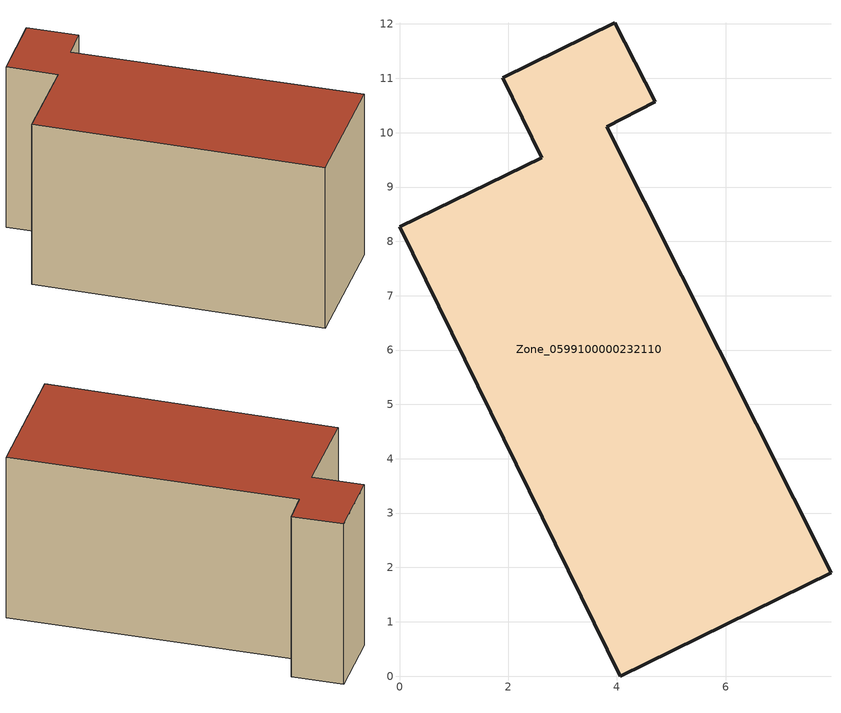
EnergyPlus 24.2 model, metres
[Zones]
Zone_0599100000232110
 floor ground (C_G): 0,8.27 2.62,9.54 1.9,11.01 3.96,12.02 4.71,10.57 3.82,10.11 7.94,1.9 4.06,0 z0
 wall outside (C_F): 2.62,9.54 0,8.27 4.06,0 7.94,1.9 3.82,10.11 4.71,10.57 3.96,12.02 1.9,11.01 2.62,9.54 z0:5.72
 roof outside (C_R): 3.96,12.02 1.9,11.01 2.62,9.54 0,8.27 4.06,0 7.94,1.9 3.82,10.11 4.71,10.57 z5.72
[BUILDING]
Pand.0599100000232110: North Axis=0; Terrain=City; Loads Convergence Tolerance Value=0.04; Temperature Convergence Tolerance Value=0.4; Solar Distribution=FullExterior; Maximum Number of Warmup Days=25; Minimum Number of Warmup Days=1
[Site:Location]
Rotterdam.The.Hague.AP_ZH_NLD Design_Conditions: Latitude=51.96; Longitude=4.45; Time Zone=1; Elevation=-4.5
[SITE:GROUNDTEMPERATURE:BUILDINGSURFACE]
18, 18, 18, 18, 18, 18, 18, 18, 18, 18, 18, 18
[MATERIAL] Thermal Absorptance=0.9; Solar Absorptance=0.7; Visible Absorptance=0.7
Name | Roughness | Thickness | Conductivity | Density | Specific Heat
G.TI.1946-1964 | MediumSmooth | 0.15 | 1 | 540 | 1210
F.TI.1946-1964 | Rough | 0.3 | 0.857143 | 1920 | 840
R.TI.1946-1964 | MediumRough | 0.2 | 0.277778 | 1500 | 1000
[CONSTRUCTION]
C_G: G.TI.1946-1964
C_F: F.TI.1946-1964
C_R: R.TI.1946-1964
[ZONE]
Zone_0599100000232110: Type=1; Multiplier=1; Ceiling Height=Autocalculate; Volume=Autocalculate; Floor Area=autocalculate; Part of Total Floor Area=Yes
[ZONEINFILTRATION:DESIGNFLOWRATE]
Infil_Zone_0599100000232110: Zone or ZoneList or Space or SpaceList=Zone_0599100000232110; Schedule=AlwaysOn; Design Flow Rate Calculation Method=Flow/Area; Flow Rate per Floor Area=0.003; Constant Term Coefficient=1; Temperature Term Coefficient=0; Velocity Term Coefficient=0; Velocity Squared Term Coefficient=0
[HVACTEMPLATE:ZONE:IDEALLOADSAIRSYSTEM]
Zone_0599100000232110: Maximum Heating Supply Air Temperature=50; Minimum Cooling Supply Air Temperature=13; Maximum Heating Supply Air Humidity Ratio=0.0156; Minimum Cooling Supply Air Humidity Ratio=0.0077; Heating Limit=NoLimit; Cooling Limit=NoLimit; Dehumidification Control Type=ConstantSensibleHeatRatio; Cooling Sensible Heat Ratio=0.7; Dehumidification Setpoint=60; Humidification Control Type=None; Humidification Setpoint=30; Outdoor Air Method=None; Outdoor Air Flow Rate per Person=0.00944; Outdoor Air Flow Rate per Zone Floor Area=0; Outdoor Air Flow Rate per Zone=0; Demand Controlled Ventilation Type=None; Outdoor Air Economizer Type=NoEconomizer; Heat Recovery Type=None; Sensible Heat Recovery Effectiveness=0.7; Latent Heat Recovery Effectiveness=0.65
[ZONECONTROL:THERMOSTAT]
ThermostatControl_Zone_0599100000232110: Zone or ZoneList=Zone_0599100000232110; Control Type Schedule=DualSetpointControlType; Control 1=Thermostat_Zone_0599100000232110; Temperature Difference Between Cutout And Setpoint=0
[THERMOSTATSETPOINT:DUALSETPOINT]
Thermostat_Zone_0599100000232110: Heating Setpoint Temperature Schedule=HeatingSetpoint_Zone_0599100000232110; Cooling Setpoint Temperature Schedule=CoolingSetpoint_Zone_0599100000232110
[SCHEDULE:COMPACT]
HeatingSetpoint_Zone_0599100000232110: Through: 12/31, For: AllDays, Until: 24:00, 21
CoolingSetpoint_Zone_0599100000232110: Through: 12/31, For: AllDays, Until: 24:00, 24
DualSetpointControlType: Through: 12/31, For: AllDays, Until: 24:00, 4
AlwaysOn: Through: 12/31, For: AllDays, Until: 24:00, 1
